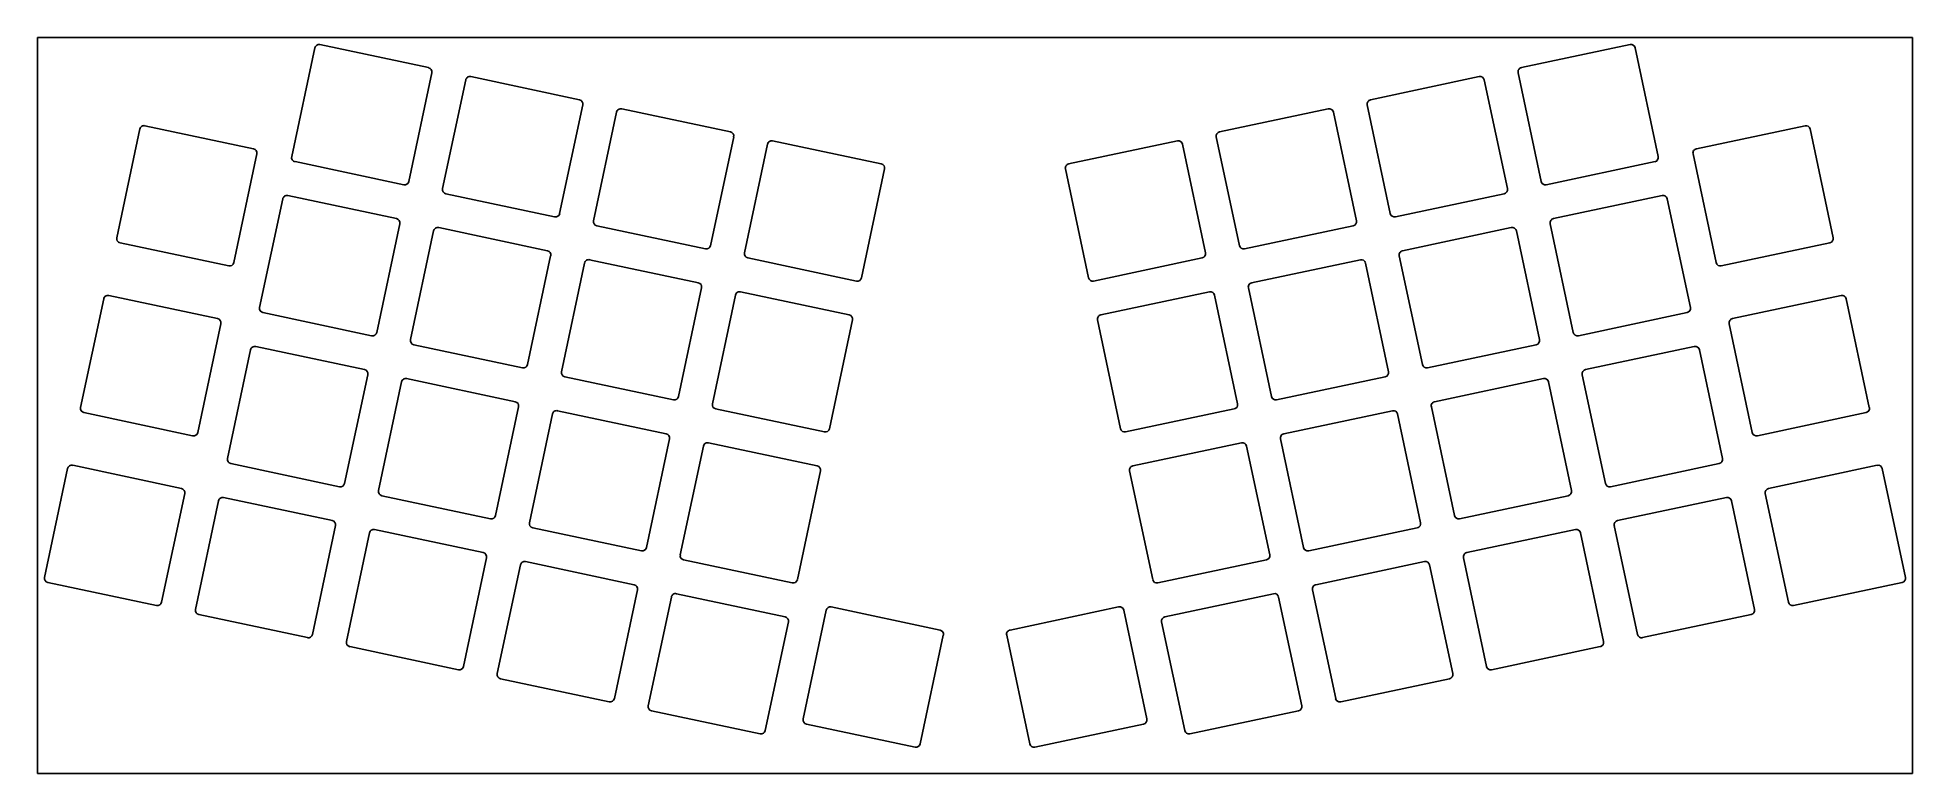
# Model space of a CAD drawing. Header units: millimetres. Extents: x 14 to 234, y -87 to -1.
import ezdxf

# ---------------------------------------------------------------- set-up
doc = ezdxf.new("R2010")
doc.units = ezdxf.units.MM

msp = doc.modelspace()

# ---------------------------------------------------------------- linework, layer by layer
for p, q in [((14.41, -1.23), (233.77, -1.23)), ((14.41, -87.31), (14.41, -1.23)), ((47.45, -2.06), (60.17, -4.76)), ((188.02, -4.76), (200.74, -2.06)), ((233.77, -87.31), (233.77, -1.23)), ((46.86, -2.45), (44.16, -15.16)), ((201.33, -2.45), (204.03, -15.16)), ((60.55, -5.36), (57.85, -18.07)), ((64.51, -6.2), (61.81, -18.91)), ((65.11, -5.81), (77.82, -8.52)), ((170.37, -8.52), (183.08, -5.81)), ((183.67, -6.2), (186.38, -18.91)), ((187.64, -5.36), (190.34, -18.07)), ((78.21, -9.11), (75.5, -21.83)), ((82.17, -9.95), (79.47, -22.67)), ((82.76, -9.57), (95.48, -12.27)), ((152.71, -12.27), (165.43, -9.57)), ((166.02, -9.95), (168.72, -22.67)), ((169.98, -9.11), (172.68, -21.83)), ((26.39, -11.93), (23.68, -24.65)), ((26.98, -11.55), (39.7, -14.25)), ((95.86, -12.86), (93.16, -25.58)), ((152.32, -12.86), (155.03, -25.58)), ((208.49, -14.25), (221.21, -11.55)), ((221.8, -11.93), (224.5, -24.65)), ((40.08, -14.85), (37.38, -27.56)), ((99.82, -13.7), (97.12, -26.42)), ((100.42, -13.32), (113.13, -16.02)), ((135.05, -16.02), (147.77, -13.32)), ((148.36, -13.7), (151.07, -26.42)), ((208.11, -14.85), (210.81, -27.56)), ((44.54, -15.75), (57.26, -18.46)), ((113.52, -16.61), (110.82, -29.33)), ((134.67, -16.61), (137.37, -29.33)), ((190.93, -18.46), (203.65, -15.75)), ((43.7, -19.72), (56.41, -22.42)), ((62.2, -19.51), (74.91, -22.21)), ((173.28, -22.21), (185.99, -19.51)), ((191.77, -22.42), (204.49, -19.72)), ((43.11, -20.1), (40.4, -32.82)), ((205.08, -20.1), (207.79, -32.82)), ((56.8, -23.01), (54.1, -35.73)), ((60.76, -23.85), (58.06, -36.57)), ((61.35, -23.47), (74.07, -26.17)), ((79.85, -23.26), (92.57, -25.96)), ((155.62, -25.96), (168.34, -23.26)), ((174.12, -26.17), (186.83, -23.47)), ((187.43, -23.85), (190.13, -36.57)), ((191.39, -23.01), (194.09, -35.73)), ((24.07, -25.24), (36.79, -27.95)), ((211.4, -27.95), (224.12, -25.24)), ((74.45, -26.76), (71.75, -39.48)), ((78.42, -27.61), (75.71, -40.32)), ((79.01, -27.22), (91.73, -29.92)), ((97.51, -27.01), (110.22, -29.72)), ((137.96, -29.72), (150.68, -27.01)), ((156.46, -29.92), (169.18, -27.22)), ((169.77, -27.61), (172.47, -40.32)), ((173.73, -26.76), (176.44, -39.48)), ((92.11, -30.52), (89.41, -43.23)), ((156.08, -30.52), (158.78, -43.23)), ((22.17, -31.8), (19.46, -44.51)), ((35.47, -34.11), (22.76, -31.41)), ((96.07, -31.36), (93.37, -44.08)), ((96.66, -30.97), (109.38, -33.68)), ((138.81, -33.68), (151.52, -30.97)), ((152.12, -31.36), (154.82, -44.08)), ((225.43, -31.41), (212.71, -34.11)), ((226.02, -31.8), (228.72, -44.51)), ((35.86, -34.71), (33.16, -47.42)), ((40.79, -33.41), (53.5, -36.11)), ((109.77, -34.27), (107.06, -46.99)), ((138.42, -34.27), (141.12, -46.99)), ((194.68, -36.11), (207.4, -33.41)), ((212.33, -34.71), (215.03, -47.42)), ((58.44, -37.16), (71.16, -39.87)), ((177.03, -39.87), (189.74, -37.16)), ((39.35, -37.76), (36.65, -50.47)), ((39.95, -37.37), (52.66, -40.07)), ((195.53, -40.07), (208.24, -37.37)), ((208.84, -37.76), (211.54, -50.47)), ((53.05, -40.67), (50.34, -53.38)), ((57.01, -41.51), (54.3, -54.23)), ((57.6, -41.12), (70.32, -43.83)), ((76.1, -40.92), (88.81, -43.62)), ((159.37, -43.62), (172.09, -40.92)), ((177.87, -43.83), (190.59, -41.12)), ((191.18, -41.51), (193.88, -54.23)), ((195.14, -40.67), (197.84, -53.38)), ((32.56, -47.81), (19.85, -45.11)), ((70.7, -44.42), (68, -57.14)), ((74.66, -45.26), (71.96, -57.98)), ((75.26, -44.88), (87.97, -47.58)), ((93.75, -44.67), (106.47, -47.37)), ((141.72, -47.37), (154.43, -44.67)), ((160.22, -47.58), (172.93, -44.88)), ((173.52, -45.26), (176.23, -57.98)), ((177.49, -44.42), (180.19, -57.14)), ((228.34, -45.11), (215.62, -47.81)), ((88.36, -48.17), (85.65, -60.89)), ((159.83, -48.17), (162.53, -60.89)), ((92.32, -49.02), (89.62, -61.73)), ((92.91, -48.63), (105.63, -51.33)), ((142.56, -51.33), (155.28, -48.63)), ((155.87, -49.02), (158.57, -61.73)), ((17.94, -51.66), (15.24, -64.38)), ((18.54, -51.27), (31.25, -53.98)), ((37.03, -51.07), (49.75, -53.77)), ((106.01, -51.93), (103.31, -64.64)), ((142.17, -51.93), (144.88, -64.64)), ((198.44, -53.77), (211.15, -51.07)), ((216.93, -53.98), (229.65, -51.27)), ((230.24, -51.66), (232.95, -64.38)), ((31.64, -54.57), (28.94, -67.29)), ((54.69, -54.82), (67.41, -57.52)), ((180.78, -57.52), (193.5, -54.82)), ((216.55, -54.57), (219.25, -67.29)), ((35.6, -55.41), (32.9, -68.13)), ((36.19, -55.03), (48.91, -57.73)), ((199.28, -57.73), (212, -55.03)), ((212.59, -55.41), (215.29, -68.13)), ((49.29, -58.32), (46.59, -71.04)), ((53.26, -59.17), (50.55, -71.88)), ((53.85, -58.78), (66.56, -61.48)), ((72.35, -58.57), (85.06, -61.27)), ((163.13, -61.27), (175.84, -58.57)), ((181.62, -61.48), (194.34, -58.78)), ((194.93, -59.17), (197.64, -71.88)), ((198.89, -58.32), (201.6, -71.04)), ((66.95, -62.08), (64.25, -74.79)), ((70.91, -62.92), (68.21, -75.63)), ((71.5, -62.53), (84.22, -65.24)), ((90, -62.32), (102.72, -65.03)), ((145.47, -65.03), (158.19, -62.32)), ((163.97, -65.24), (176.68, -62.53)), ((177.28, -62.92), (179.98, -75.63)), ((181.24, -62.08), (183.94, -74.79)), ((15.63, -64.97), (28.34, -67.67)), ((219.85, -67.67), (232.56, -64.97)), ((84.6, -65.83), (81.9, -78.54)), ((88.57, -66.67), (85.86, -79.39)), ((89.16, -66.29), (101.88, -68.99)), ((120, -70.53), (107.28, -67.83)), ((140.9, -67.83), (128.19, -70.53)), ((146.31, -68.99), (159.03, -66.29)), ((159.62, -66.67), (162.32, -79.39)), ((163.58, -65.83), (166.29, -78.54)), ((33.28, -68.72), (46, -71.42)), ((102.26, -69.58), (99.56, -82.3)), ((106.69, -68.22), (103.99, -80.93)), ((141.5, -68.22), (144.2, -80.93)), ((145.93, -69.58), (148.63, -82.3)), ((202.19, -71.42), (214.91, -68.72)), ((120.38, -71.13), (117.68, -83.84)), ((127.8, -71.13), (130.51, -83.84)), ((50.94, -72.47), (63.65, -75.18)), ((184.53, -75.18), (197.25, -72.47)), ((68.59, -76.23), (81.31, -78.93)), ((166.88, -78.93), (179.59, -76.23)), ((86.25, -79.98), (98.96, -82.68)), ((149.22, -82.68), (161.94, -79.98)), ((117.09, -84.23), (104.37, -81.53)), ((143.81, -81.53), (131.1, -84.23)), ((14.41, -87.31), (233.77, -87.31))]:
    msp.add_line(p, q)
for centre, start, end in [((47.35, -2.55), 78, 168), ((200.84, -2.55), 12, 102), ((60.06, -5.25), 348, 78), ((65, -6.3), 78, 168), ((183.18, -6.3), 12, 102), ((188.12, -5.25), 102, 192), ((77.72, -9.01), 348, 78), ((170.47, -9.01), 102, 192), ((82.66, -10.06), 78, 168), ((165.53, -10.06), 12, 102), ((26.88, -12.04), 78, 168), ((95.37, -12.76), 348, 78), ((152.81, -12.76), 102, 192), ((221.31, -12.04), 12, 102), ((39.59, -14.74), 348, 78), ((44.64, -15.27), 168, 258), ((100.31, -13.81), 78, 168), ((147.87, -13.81), 12, 102), ((203.54, -15.27), 282, 12), ((208.59, -14.74), 102, 192), ((113.03, -16.51), 348, 78), ((135.16, -16.51), 102, 192), ((43.59, -20.21), 78, 168), ((57.36, -17.97), 258, 348), ((62.3, -19.02), 168, 258), ((185.89, -19.02), 282, 12), ((190.83, -17.97), 192, 282), ((204.59, -20.21), 12, 102), ((75.02, -21.72), 258, 348), ((173.17, -21.72), 192, 282), ((56.31, -22.91), 348, 78), ((61.25, -23.96), 78, 168), ((79.96, -22.77), 168, 258), ((168.23, -22.77), 282, 12), ((186.94, -23.96), 12, 102), ((191.88, -22.91), 102, 192), ((24.17, -24.75), 168, 258), ((73.97, -26.66), 348, 78), ((92.67, -25.47), 258, 348), ((155.52, -25.47), 192, 282), ((174.22, -26.66), 102, 192), ((224.01, -24.75), 282, 12), ((36.89, -27.46), 258, 348), ((78.91, -27.71), 78, 168), ((97.61, -26.52), 168, 258), ((150.58, -26.52), 282, 12), ((169.28, -27.71), 12, 102), ((211.3, -27.46), 192, 282), ((91.62, -30.41), 348, 78), ((110.33, -29.23), 258, 348), ((137.86, -29.23), 192, 282), ((156.57, -30.41), 102, 192), ((22.65, -31.9), 78, 168), ((40.89, -32.92), 168, 258), ((96.56, -31.46), 78, 168), ((151.63, -31.46), 12, 102), ((207.3, -32.92), 282, 12), ((225.53, -31.9), 12, 102), ((35.37, -34.6), 348, 78), ((109.28, -34.17), 348, 78), ((138.91, -34.17), 102, 192), ((212.82, -34.6), 102, 192), ((53.61, -35.62), 258, 348), ((58.55, -36.67), 168, 258), ((189.64, -36.67), 282, 12), ((194.58, -35.62), 192, 282), ((39.84, -37.86), 78, 168), ((71.26, -39.38), 258, 348), ((176.92, -39.38), 192, 282), ((208.35, -37.86), 12, 102), ((52.56, -40.56), 348, 78), ((57.5, -41.61), 78, 168), ((76.2, -40.43), 168, 258), ((171.99, -40.43), 282, 12), ((190.69, -41.61), 12, 102), ((195.63, -40.56), 102, 192), ((70.21, -44.32), 348, 78), ((88.92, -43.13), 258, 348), ((159.27, -43.13), 192, 282), ((177.97, -44.32), 102, 192), ((19.95, -44.62), 168, 258), ((75.15, -45.37), 78, 168), ((93.86, -44.18), 168, 258), ((154.33, -44.18), 282, 12), ((173.04, -45.37), 12, 102), ((228.24, -44.62), 282, 12), ((32.67, -47.32), 258, 348), ((87.87, -48.07), 348, 78), ((106.57, -46.88), 258, 348), ((141.61, -46.88), 192, 282), ((160.32, -48.07), 102, 192), ((215.52, -47.32), 192, 282), ((92.81, -49.12), 78, 168), ((155.38, -49.12), 12, 102), ((18.43, -51.76), 78, 168), ((37.14, -50.58), 168, 258), ((105.52, -51.82), 348, 78), ((142.66, -51.82), 102, 192), ((211.05, -50.58), 282, 12), ((229.75, -51.76), 12, 102), ((31.15, -54.47), 348, 78), ((49.85, -53.28), 258, 348), ((54.79, -54.33), 168, 258), ((193.39, -54.33), 282, 12), ((198.33, -53.28), 192, 282), ((217.04, -54.47), 102, 192), ((36.09, -55.52), 78, 168), ((212.1, -55.52), 12, 102), ((48.8, -58.22), 348, 78), ((53.74, -59.27), 78, 168), ((67.51, -57.03), 258, 348), ((72.45, -58.08), 168, 258), ((175.74, -58.08), 282, 12), ((180.68, -57.03), 192, 282), ((194.44, -59.27), 12, 102), ((199.38, -58.22), 102, 192), ((85.17, -60.79), 258, 348), ((163.02, -60.79), 192, 282), ((66.46, -61.97), 348, 78), ((71.4, -63.02), 78, 168), ((90.11, -61.84), 168, 258), ((158.08, -61.84), 282, 12), ((176.79, -63.02), 12, 102), ((181.73, -61.97), 102, 192), ((15.73, -64.48), 168, 258), ((84.12, -65.72), 348, 78), ((102.82, -64.54), 258, 348), ((145.37, -64.54), 192, 282), ((164.07, -65.72), 102, 192), ((232.46, -64.48), 282, 12), ((28.45, -67.18), 258, 348), ((89.06, -66.77), 78, 168), ((107.18, -68.32), 78, 168), ((141.01, -68.32), 12, 102), ((159.13, -66.77), 12, 102), ((219.74, -67.18), 192, 282), ((33.39, -68.23), 168, 258), ((101.77, -69.48), 348, 78), ((146.42, -69.48), 102, 192), ((214.8, -68.23), 282, 12), ((46.1, -70.94), 258, 348), ((51.04, -71.99), 168, 258), ((119.9, -71.02), 348, 78), ((128.29, -71.02), 102, 192), ((197.15, -71.99), 282, 12), ((202.09, -70.94), 192, 282), ((63.76, -74.69), 258, 348), ((68.7, -75.74), 168, 258), ((179.49, -75.74), 282, 12), ((184.43, -74.69), 192, 282), ((81.41, -78.44), 258, 348), ((166.77, -78.44), 192, 282), ((86.35, -79.49), 168, 258), ((104.48, -81.04), 168, 258), ((143.71, -81.04), 282, 12), ((161.84, -79.49), 282, 12), ((99.07, -82.19), 258, 348), ((149.12, -82.19), 192, 282), ((117.19, -83.74), 258, 348), ((130.99, -83.74), 192, 282)]:
    msp.add_arc(centre, 0.5, start, end)

doc.saveas('drawing.dxf')
